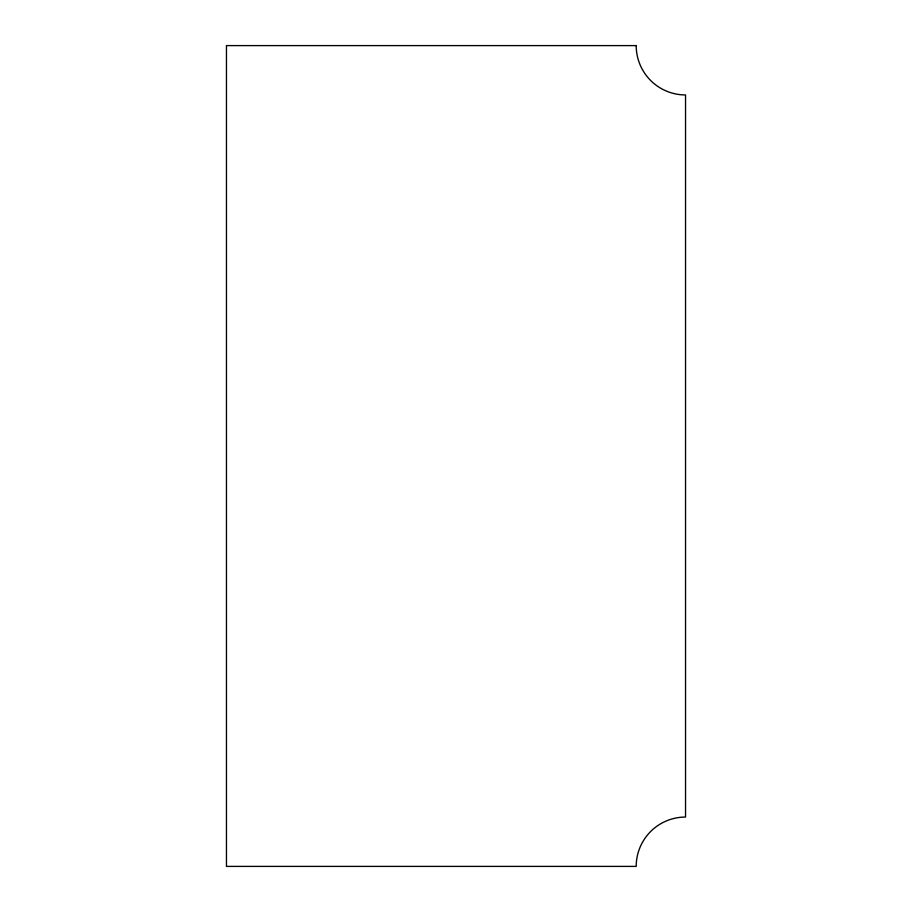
<?xml version="1.0" encoding="UTF-8"?>
<svg xmlns="http://www.w3.org/2000/svg" width="912" height="912" viewBox="0 0 912 912"><rect width="100%" height="100%" fill="white"/><g stroke="black" fill="none" stroke-linecap="round" stroke-linejoin="round"><path stroke-width="1.37" d="M636.2 45.6L226.461 45.6L226.461 866.4L636.2 866.4A49.351 49.351 0 0 1 685.539 817.049L685.539 94.951A49.351 49.351 0 0 1 636.2 45.6"/></g></svg>
